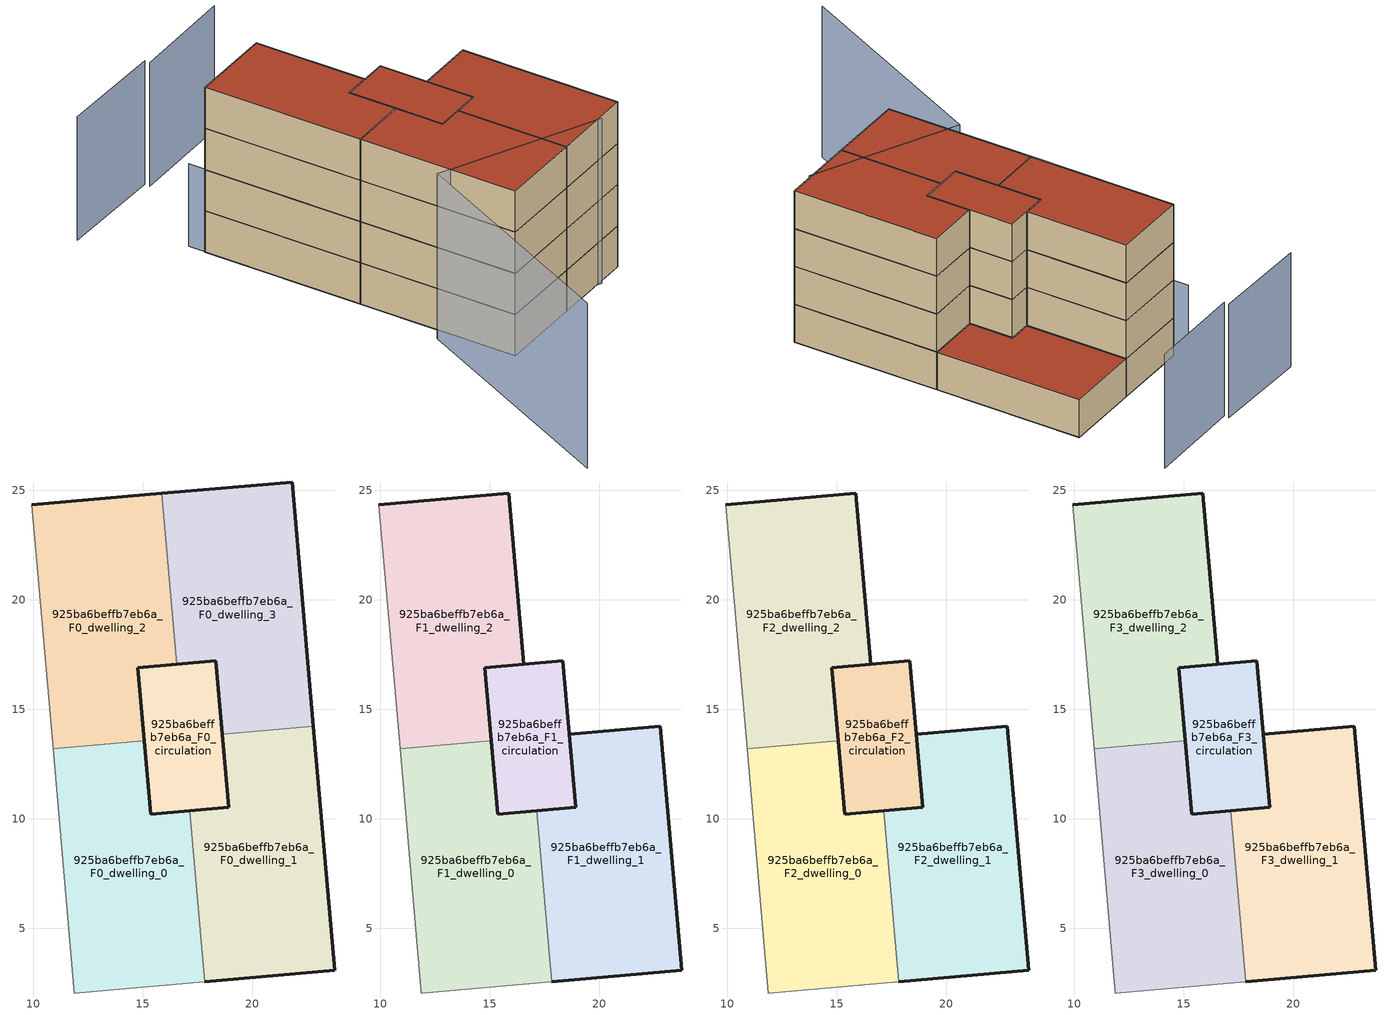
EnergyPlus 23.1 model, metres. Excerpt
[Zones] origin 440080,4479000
925ba6beffb7eb6a_F0_dwelling_0
 floor ground (EU_floor_Construction): 17.83,2.56 17.14,10.37 15.36,10.21 15.07,13.55 10.91,13.19 11.88,2.04 z0
 wall outside (EU_wall_Construction): 15.07,13.55 15.36,10.21 17.14,10.37 z0:3
 wall to 925ba6beffb7eb6a_F0_dwelling_1 (EU_wall_Construction): 17.14,10.37 17.83,2.56 z0:3
 wall adiabatic (EU_wall_Construction): 17.83,2.56 11.88,2.04 10.91,13.19 z0:3
 wall to 925ba6beffb7eb6a_F0_dwelling_2 (EU_wall_Construction): 10.91,13.19 15.07,13.55 z0:3
925ba6beffb7eb6a_F0_dwelling_1
 floor ground (EU_floor_Construction): 23.77,3.08 22.8,14.23 18.64,13.87 18.93,10.52 17.14,10.37 17.83,2.56 z0
 wall outside (EU_wall_Construction): 22.8,14.23 23.77,3.08 17.83,2.56 / 17.14,10.37 18.93,10.52 18.64,13.87 z0:3
 wall to 925ba6beffb7eb6a_F0_dwelling_3 (EU_wall_Construction): 18.64,13.87 22.8,14.23 z0:3
925ba6beffb7eb6a_F0_dwelling_2
 floor ground (EU_floor_Construction): 15.07,13.55 14.78,16.9 16.56,17.05 15.88,24.86 9.93,24.34 10.91,13.19 z0
 wall outside (EU_wall_Construction): 16.56,17.05 14.78,16.9 15.07,13.55 / 9.93,24.34 15.88,24.86 z0:3
 wall adiabatic (EU_wall_Construction): 10.91,13.19 9.93,24.34 z0:3
 wall to 925ba6beffb7eb6a_F0_dwelling_3 (EU_wall_Construction): 15.88,24.86 16.56,17.05 z0:3
925ba6beffb7eb6a_F0_dwelling_3
 floor ground (EU_floor_Construction): 22.8,14.23 21.82,25.38 15.88,24.86 16.56,17.05 18.34,17.21 18.64,13.87 z0
 wall outside (EU_wall_Construction): 18.64,13.87 18.34,17.21 16.56,17.05 / 15.88,24.86 21.82,25.38 22.8,14.23 z0:3
 roof outside (EU_roof_Construction): 21.82,25.38 22.8,14.23 18.64,13.87 18.34,17.21 16.56,17.05 15.88,24.86 z3
925ba6beffb7eb6a_F0_circulation
 floor ground (EU_floor_Construction): 18.93,10.52 18.34,17.21 14.78,16.9 15.36,10.21 z0
 wall outside (EU_wall_Construction): 18.93,10.52 15.36,10.21 14.78,16.9 18.34,17.21 18.93,10.52 z0:3
925ba6beffb7eb6a_F1_dwelling_0
 floor to 925ba6beffb7eb6a_F0_dwelling_0 (EU_floor_Construction): 17.83,2.56 17.14,10.37 15.36,10.21 15.07,13.55 10.91,13.19 11.88,2.04 z3
 wall outside (EU_wall_Construction): 15.07,13.55 15.36,10.21 17.14,10.37 z3:6
 wall to 925ba6beffb7eb6a_F1_dwelling_1 (EU_wall_Construction): 17.14,10.37 17.83,2.56 z3:6
 wall adiabatic (EU_wall_Construction): 17.83,2.56 11.88,2.04 10.91,13.19 z3:6
 wall to 925ba6beffb7eb6a_F1_dwelling_2 (EU_wall_Construction): 10.91,13.19 15.07,13.55 z3:6
925ba6beffb7eb6a_F1_dwelling_1
 floor to 925ba6beffb7eb6a_F0_dwelling_1 (EU_floor_Construction): 23.77,3.08 22.8,14.23 18.64,13.87 18.93,10.52 17.14,10.37 17.83,2.56 z3
 wall outside (EU_wall_Construction): 17.14,10.37 18.93,10.52 18.64,13.87 22.8,14.23 23.77,3.08 17.83,2.56 z3:6
925ba6beffb7eb6a_F1_dwelling_2
 floor to 925ba6beffb7eb6a_F0_dwelling_2 (EU_floor_Construction): 15.07,13.55 14.78,16.9 16.56,17.05 15.88,24.86 9.93,24.34 10.91,13.19 z3
 wall outside (EU_wall_Construction): 9.93,24.34 15.88,24.86 16.56,17.05 14.78,16.9 15.07,13.55 z3:6
 wall adiabatic (EU_wall_Construction): 10.91,13.19 9.93,24.34 z3:6
925ba6beffb7eb6a_F1_circulation
 floor to 925ba6beffb7eb6a_F0_circulation (EU_floor_Construction): 18.93,10.52 18.34,17.21 14.78,16.9 15.36,10.21 z3
 wall outside (EU_wall_Construction): 18.93,10.52 15.36,10.21 14.78,16.9 18.34,17.21 18.93,10.52 z3:6
925ba6beffb7eb6a_F2_dwelling_0
 floor to 925ba6beffb7eb6a_F1_dwelling_0 (EU_floor_Construction): 17.83,2.56 17.14,10.37 15.36,10.21 15.07,13.55 10.91,13.19 11.88,2.04 z6
 wall outside (EU_wall_Construction): 15.07,13.55 15.36,10.21 17.14,10.37 z6:9
 wall to 925ba6beffb7eb6a_F2_dwelling_1 (EU_wall_Construction): 17.14,10.37 17.83,2.56 z6:9
 wall adiabatic (EU_wall_Construction): 17.83,2.56 11.88,2.04 10.91,13.19 z6:9
 wall to 925ba6beffb7eb6a_F2_dwelling_2 (EU_wall_Construction): 10.91,13.19 15.07,13.55 z6:9
925ba6beffb7eb6a_F2_dwelling_1
 floor to 925ba6beffb7eb6a_F1_dwelling_1 (EU_floor_Construction): 23.77,3.08 22.8,14.23 18.64,13.87 18.93,10.52 17.14,10.37 17.83,2.56 z6
 wall outside (EU_wall_Construction): 17.14,10.37 18.93,10.52 18.64,13.87 22.8,14.23 23.77,3.08 17.83,2.56 z6:9
925ba6beffb7eb6a_F2_dwelling_2
 floor to 925ba6beffb7eb6a_F1_dwelling_2 (EU_floor_Construction): 15.07,13.55 14.78,16.9 16.56,17.05 15.88,24.86 9.93,24.34 10.91,13.19 z6
 wall outside (EU_wall_Construction): 9.93,24.34 15.88,24.86 16.56,17.05 14.78,16.9 15.07,13.55 z6:9
 wall adiabatic (EU_wall_Construction): 10.91,13.19 9.93,24.34 z6:9
925ba6beffb7eb6a_F2_circulation
 floor to 925ba6beffb7eb6a_F1_circulation (EU_floor_Construction): 18.93,10.52 18.34,17.21 14.78,16.9 15.36,10.21 z6
 wall outside (EU_wall_Construction): 18.93,10.52 15.36,10.21 14.78,16.9 18.34,17.21 18.93,10.52 z6:9
925ba6beffb7eb6a_F3_dwelling_0
 floor to 925ba6beffb7eb6a_F2_dwelling_0 (EU_floor_Construction): 17.83,2.56 17.14,10.37 15.36,10.21 15.07,13.55 10.91,13.19 11.88,2.04 z9
 wall outside (EU_wall_Construction): 15.07,13.55 15.36,10.21 17.14,10.37 z9:12
 wall to 925ba6beffb7eb6a_F3_dwelling_1 (EU_wall_Construction): 17.14,10.37 17.83,2.56 z9:12
 wall adiabatic (EU_wall_Construction): 17.83,2.56 11.88,2.04 10.91,13.19 z9:12
 wall to 925ba6beffb7eb6a_F3_dwelling_2 (EU_wall_Construction): 10.91,13.19 15.07,13.55 z9:12
 roof outside (EU_roof_Construction): 15.07,13.55 15.36,10.21 17.14,10.37 17.83,2.56 11.88,2.04 10.91,13.19 z12
925ba6beffb7eb6a_F3_dwelling_1
 floor to 925ba6beffb7eb6a_F2_dwelling_1 (EU_floor_Construction): 23.77,3.08 22.8,14.23 18.64,13.87 18.93,10.52 17.14,10.37 17.83,2.56 z9
 wall outside (EU_wall_Construction): 17.14,10.37 18.93,10.52 18.64,13.87 22.8,14.23 23.77,3.08 17.83,2.56 z9:12
 roof outside (EU_roof_Construction): 22.8,14.23 23.77,3.08 17.83,2.56 17.14,10.37 18.93,10.52 18.64,13.87 z12
925ba6beffb7eb6a_F3_dwelling_2
 floor to 925ba6beffb7eb6a_F2_dwelling_2 (EU_floor_Construction): 15.07,13.55 14.78,16.9 16.56,17.05 15.88,24.86 9.93,24.34 10.91,13.19 z9
 wall outside (EU_wall_Construction): 9.93,24.34 15.88,24.86 16.56,17.05 14.78,16.9 15.07,13.55 z9:12
 wall adiabatic (EU_wall_Construction): 10.91,13.19 9.93,24.34 z9:12
 roof outside (EU_roof_Construction): 15.88,24.86 16.56,17.05 14.78,16.9 15.07,13.55 10.91,13.19 9.93,24.34 z12
925ba6beffb7eb6a_F3_circulation
 floor to 925ba6beffb7eb6a_F2_circulation (EU_floor_Construction): 18.93,10.52 18.34,17.21 14.78,16.9 15.36,10.21 z9
 wall outside (EU_wall_Construction): 18.93,10.52 15.36,10.21 14.78,16.9 18.34,17.21 18.93,10.52 z9:12
 roof outside (EU_roof_Construction): 18.34,17.21 18.93,10.52 15.36,10.21 14.78,16.9 z12
shading: 4.37,-9.11 10.62,7.05 / 10.62,7.05 21.7,2.77 z0:12; 9.88,25.52 11.92,2 z0:6; 13.89,31.91 6.33,31.41 / 21.42,32.19 13.88,31.51 z0:9
[Building]
EU S2 Campaign: North Axis=0; Terrain=City; Solar Distribution=FullExterior
[Site:Location]
Madrid: Latitude=40.5; Longitude=-3.5; Time Zone=1; Elevation=609
[SizingPeriod:WeatherFileDays]
AnnualSizingPeriod: Begin Month=1; Begin Day of Month=1; End Month=12; End Day of Month=31; Day of Week for Start Day=Monday; Use Weather File Daylight Saving Period=No; Use Weather File Rain and Snow Indicators=No
[MATERIAL]
EU_InternalMass_Material: Roughness=MediumRough; Thickness=0.1; Conductivity=1; Density=1800; Specific Heat=900; Thermal Absorptance=0.9; Solar Absorptance=0.7; Visible Absorptance=0.7
[MATERIAL:NOMASS] Roughness=MediumRough; Thermal Absorptance=0.9; Solar Absorptance=0.7; Visible Absorptance=0.7
Name | Thermal Resistance
EU_wall_NoMass | 1.60022
EU_roof_NoMass | 1.57597
EU_floor_NoMass | 0.470652
[CONSTRUCTION]
EU_wall_Construction: EU_wall_NoMass
EU_roof_Construction: EU_roof_NoMass
EU_floor_Construction: EU_floor_NoMass
EU_InternalMass_Construction: EU_InternalMass_Material
[ZONE] Type=1; Multiplier=1; Ceiling Height=autocalculate; Floor Area=autocalculate; Part of Total Floor Area=Yes
Name | Volume
925ba6beffb7eb6a_F0_dwelling_0; 925ba6beffb7eb6a_F1_dwelling_0; 925ba6beffb7eb6a_F2_dwelling_0; 925ba6beffb7eb6a_F3_dwelling_0; 925ba6beffb7eb6a_F0_dwelling_3 | 182.29
925ba6beffb7eb6a_F0_dwelling_1; 925ba6beffb7eb6a_F1_dwelling_1; 925ba6beffb7eb6a_F2_dwelling_1; 925ba6beffb7eb6a_F3_dwelling_1 | 182.299
925ba6beffb7eb6a_F0_dwelling_2; 925ba6beffb7eb6a_F1_dwelling_2; 925ba6beffb7eb6a_F2_dwelling_2; 925ba6beffb7eb6a_F3_dwelling_2 | 182.298
925ba6beffb7eb6a_F0_circulation; 925ba6beffb7eb6a_F1_circulation; 925ba6beffb7eb6a_F2_circulation; 925ba6beffb7eb6a_F3_circulation | 72.1238
[INTERNALMASS] Construction=EU_InternalMass_Construction
Name | Zone or ZoneList | Surface Area
925ba6beffb7eb6a_F0_dwelling_0_EU_InternalMass | 925ba6beffb7eb6a_F0_dwelling_0 | 60.7692
925ba6beffb7eb6a_F0_dwelling_1_EU_InternalMass | 925ba6beffb7eb6a_F0_dwelling_1 | 60.7692
925ba6beffb7eb6a_F0_dwelling_2_EU_InternalMass | 925ba6beffb7eb6a_F0_dwelling_2 | 60.7692
925ba6beffb7eb6a_F0_dwelling_3_EU_InternalMass | 925ba6beffb7eb6a_F0_dwelling_3 | 60.7692
925ba6beffb7eb6a_F1_dwelling_0_EU_InternalMass | 925ba6beffb7eb6a_F1_dwelling_0 | 121.538
925ba6beffb7eb6a_F1_dwelling_1_EU_InternalMass | 925ba6beffb7eb6a_F1_dwelling_1 | 60.7692
925ba6beffb7eb6a_F1_dwelling_2_EU_InternalMass | 925ba6beffb7eb6a_F1_dwelling_2 | 60.7692
925ba6beffb7eb6a_F2_dwelling_0_EU_InternalMass | 925ba6beffb7eb6a_F2_dwelling_0 | 121.538
925ba6beffb7eb6a_F2_dwelling_1_EU_InternalMass | 925ba6beffb7eb6a_F2_dwelling_1 | 60.7692
925ba6beffb7eb6a_F2_dwelling_2_EU_InternalMass | 925ba6beffb7eb6a_F2_dwelling_2 | 60.7692
925ba6beffb7eb6a_F3_dwelling_0_EU_InternalMass | 925ba6beffb7eb6a_F3_dwelling_0 | 121.538
925ba6beffb7eb6a_F3_dwelling_1_EU_InternalMass | 925ba6beffb7eb6a_F3_dwelling_1 | 60.7692
925ba6beffb7eb6a_F3_dwelling_2_EU_InternalMass | 925ba6beffb7eb6a_F3_dwelling_2 | 60.7692
[OTHEREQUIPMENT] Fuel Type=Electricity; Design Level Calculation Method=Watts/Area; Power per Zone Floor Area=1; Fraction Latent=0; Fraction Radiant=0; Fraction Lost=0; Carbon Dioxide Generation Rate=0; EndUse Subcategory=EU_Step8_InternalGains
Name | Zone or ZoneList or Space or SpaceList | Schedule
EU_Step8_InternalGain_925ba6beffb7eb6a_F0_dwelling_0_f000 | 925ba6beffb7eb6a_F0_dwelling_0 | EU_Step8_GainSchedule_925ba6beffb7eb6a_F0_dwelling_0_f000
EU_Step8_InternalGain_925ba6beffb7eb6a_F0_dwelling_1_f000 | 925ba6beffb7eb6a_F0_dwelling_1 | EU_Step8_GainSchedule_925ba6beffb7eb6a_F0_dwelling_1_f000
EU_Step8_InternalGain_925ba6beffb7eb6a_F0_dwelling_2_f000 | 925ba6beffb7eb6a_F0_dwelling_2 | EU_Step8_GainSchedule_925ba6beffb7eb6a_F0_dwelling_2_f000
EU_Step8_InternalGain_925ba6beffb7eb6a_F0_dwelling_3_f000 | 925ba6beffb7eb6a_F0_dwelling_3 | EU_Step8_GainSchedule_925ba6beffb7eb6a_F0_dwelling_3_f000
EU_Step8_InternalGain_925ba6beffb7eb6a_F1_dwelling_0_f000 | 925ba6beffb7eb6a_F1_dwelling_0 | EU_Step8_GainSchedule_925ba6beffb7eb6a_F1_dwelling_0_f000
EU_Step8_InternalGain_925ba6beffb7eb6a_F1_dwelling_1_f000 | 925ba6beffb7eb6a_F1_dwelling_1 | EU_Step8_GainSchedule_925ba6beffb7eb6a_F1_dwelling_1_f000
EU_Step8_InternalGain_925ba6beffb7eb6a_F1_dwelling_2_f000 | 925ba6beffb7eb6a_F1_dwelling_2 | EU_Step8_GainSchedule_925ba6beffb7eb6a_F1_dwelling_2_f000
EU_Step8_InternalGain_925ba6beffb7eb6a_F2_dwelling_0_f000 | 925ba6beffb7eb6a_F2_dwelling_0 | EU_Step8_GainSchedule_925ba6beffb7eb6a_F2_dwelling_0_f000
EU_Step8_InternalGain_925ba6beffb7eb6a_F2_dwelling_1_f000 | 925ba6beffb7eb6a_F2_dwelling_1 | EU_Step8_GainSchedule_925ba6beffb7eb6a_F2_dwelling_1_f000
EU_Step8_InternalGain_925ba6beffb7eb6a_F2_dwelling_2_f000 | 925ba6beffb7eb6a_F2_dwelling_2 | EU_Step8_GainSchedule_925ba6beffb7eb6a_F2_dwelling_2_f000
EU_Step8_InternalGain_925ba6beffb7eb6a_F3_dwelling_0_f000 | 925ba6beffb7eb6a_F3_dwelling_0 | EU_Step8_GainSchedule_925ba6beffb7eb6a_F3_dwelling_0_f000
EU_Step8_InternalGain_925ba6beffb7eb6a_F3_dwelling_1_f000 | 925ba6beffb7eb6a_F3_dwelling_1 | EU_Step8_GainSchedule_925ba6beffb7eb6a_F3_dwelling_1_f000
EU_Step8_InternalGain_925ba6beffb7eb6a_F3_dwelling_2_f000 | 925ba6beffb7eb6a_F3_dwelling_2 | EU_Step8_GainSchedule_925ba6beffb7eb6a_F3_dwelling_2_f000
[ZONEINFILTRATION:DESIGNFLOWRATE] Schedule=EU_AlwaysOn; Design Flow Rate Calculation Method=Flow/Area; Flow Rate per Floor Area=0.0005; Constant Term Coefficient=1; Temperature Term Coefficient=0; Velocity Term Coefficient=0; Velocity Squared Term Coefficient=0
Name | Zone or ZoneList or Space or SpaceList
EU_Circulation_Infiltration_925ba6beffb7eb6a_F0_circulation | 925ba6beffb7eb6a_F0_circulation
EU_Circulation_Infiltration_925ba6beffb7eb6a_F1_circulation | 925ba6beffb7eb6a_F1_circulation
EU_Circulation_Infiltration_925ba6beffb7eb6a_F2_circulation | 925ba6beffb7eb6a_F2_circulation
EU_Circulation_Infiltration_925ba6beffb7eb6a_F3_circulation | 925ba6beffb7eb6a_F3_circulation
[ZONEVENTILATION:DESIGNFLOWRATE] Schedule=EU_AlwaysOn; Design Flow Rate Calculation Method=AirChanges/Hour; Air Changes per Hour=0.480704; Ventilation Type=Natural; Fan Pressure Rise=0; Fan Total Efficiency=1; Constant Term Coefficient=1; Temperature Term Coefficient=0; Velocity Term Coefficient=0; Velocity Squared Term Coefficient=0; Minimum Indoor Temperature=-100; Maximum Indoor Temperature=100; Delta Temperature=-100; Minimum Outdoor Temperature=-100; Maximum Outdoor Temperature=100; Maximum Wind Speed=40
Name | Zone or ZoneList or Space or SpaceList
EU_ConstantAir_925ba6beffb7eb6a_F0_dwelling_0 | 925ba6beffb7eb6a_F0_dwelling_0
EU_ConstantAir_925ba6beffb7eb6a_F0_dwelling_1 | 925ba6beffb7eb6a_F0_dwelling_1
EU_ConstantAir_925ba6beffb7eb6a_F0_dwelling_2 | 925ba6beffb7eb6a_F0_dwelling_2
EU_ConstantAir_925ba6beffb7eb6a_F0_dwelling_3 | 925ba6beffb7eb6a_F0_dwelling_3
EU_ConstantAir_925ba6beffb7eb6a_F1_dwelling_0 | 925ba6beffb7eb6a_F1_dwelling_0
EU_ConstantAir_925ba6beffb7eb6a_F1_dwelling_1 | 925ba6beffb7eb6a_F1_dwelling_1
EU_ConstantAir_925ba6beffb7eb6a_F1_dwelling_2 | 925ba6beffb7eb6a_F1_dwelling_2
EU_ConstantAir_925ba6beffb7eb6a_F2_dwelling_0 | 925ba6beffb7eb6a_F2_dwelling_0
EU_ConstantAir_925ba6beffb7eb6a_F2_dwelling_1 | 925ba6beffb7eb6a_F2_dwelling_1
EU_ConstantAir_925ba6beffb7eb6a_F2_dwelling_2 | 925ba6beffb7eb6a_F2_dwelling_2
EU_ConstantAir_925ba6beffb7eb6a_F3_dwelling_0 | 925ba6beffb7eb6a_F3_dwelling_0
EU_ConstantAir_925ba6beffb7eb6a_F3_dwelling_1 | 925ba6beffb7eb6a_F3_dwelling_1
EU_ConstantAir_925ba6beffb7eb6a_F3_dwelling_2 | 925ba6beffb7eb6a_F3_dwelling_2
[HVACTEMPLATE:THERMOSTAT] Constant Heating Setpoint=20; Constant Cooling Setpoint=50
EU_HeatOnly_925ba6beffb7eb6a_F0_dwelling_0; EU_HeatOnly_925ba6beffb7eb6a_F0_dwelling_1; EU_HeatOnly_925ba6beffb7eb6a_F0_dwelling_2; EU_HeatOnly_925ba6beffb7eb6a_F0_dwelling_3; EU_HeatOnly_925ba6beffb7eb6a_F1_dwelling_0; EU_HeatOnly_925ba6beffb7eb6a_F1_dwelling_1; EU_HeatOnly_925ba6beffb7eb6a_F1_dwelling_2; EU_HeatOnly_925ba6beffb7eb6a_F2_dwelling_0; EU_HeatOnly_925ba6beffb7eb6a_F2_dwelling_1; EU_HeatOnly_925ba6beffb7eb6a_F2_dwelling_2; EU_HeatOnly_925ba6beffb7eb6a_F3_dwelling_0; EU_HeatOnly_925ba6beffb7eb6a_F3_dwelling_1; EU_HeatOnly_925ba6beffb7eb6a_F3_dwelling_2
[HVACTEMPLATE:ZONE:IDEALLOADSAIRSYSTEM] System Availability Schedule=EU_AlwaysOn; Maximum Heating Supply Air Temperature=50; Minimum Cooling Supply Air Temperature=13; Maximum Heating Supply Air Humidity Ratio=0.0156; Minimum Cooling Supply Air Humidity Ratio=0.0077; Heating Limit=NoLimit; Cooling Limit=NoLimit; Heating Availability Schedule=EU_AlwaysOn; Cooling Availability Schedule=EU_CoolingOff; Dehumidification Control Type=ConstantSensibleHeatRatio; Cooling Sensible Heat Ratio=0.7; Dehumidification Setpoint=60; Humidification Control Type=None; Humidification Setpoint=30; Outdoor Air Method=None; Outdoor Air Flow Rate per Person=0.00944; Outdoor Air Flow Rate per Zone Floor Area=0; Outdoor Air Flow Rate per Zone=0; Demand Controlled Ventilation Type=None; Outdoor Air Economizer Type=NoEconomizer; Heat Recovery Type=None; Sensible Heat Recovery Effectiveness=0.7; Latent Heat Recovery Effectiveness=0.65
Name | Template Thermostat
925ba6beffb7eb6a_F0_dwelling_0 | EU_HeatOnly_925ba6beffb7eb6a_F0_dwelling_0
925ba6beffb7eb6a_F0_dwelling_1 | EU_HeatOnly_925ba6beffb7eb6a_F0_dwelling_1
925ba6beffb7eb6a_F0_dwelling_2 | EU_HeatOnly_925ba6beffb7eb6a_F0_dwelling_2
925ba6beffb7eb6a_F0_dwelling_3 | EU_HeatOnly_925ba6beffb7eb6a_F0_dwelling_3
925ba6beffb7eb6a_F1_dwelling_0 | EU_HeatOnly_925ba6beffb7eb6a_F1_dwelling_0
925ba6beffb7eb6a_F1_dwelling_1 | EU_HeatOnly_925ba6beffb7eb6a_F1_dwelling_1
925ba6beffb7eb6a_F1_dwelling_2 | EU_HeatOnly_925ba6beffb7eb6a_F1_dwelling_2
925ba6beffb7eb6a_F2_dwelling_0 | EU_HeatOnly_925ba6beffb7eb6a_F2_dwelling_0
925ba6beffb7eb6a_F2_dwelling_1 | EU_HeatOnly_925ba6beffb7eb6a_F2_dwelling_1
925ba6beffb7eb6a_F2_dwelling_2 | EU_HeatOnly_925ba6beffb7eb6a_F2_dwelling_2
925ba6beffb7eb6a_F3_dwelling_0 | EU_HeatOnly_925ba6beffb7eb6a_F3_dwelling_0
925ba6beffb7eb6a_F3_dwelling_1 | EU_HeatOnly_925ba6beffb7eb6a_F3_dwelling_1
925ba6beffb7eb6a_F3_dwelling_2 | EU_HeatOnly_925ba6beffb7eb6a_F3_dwelling_2
[SIZING:ZONE] Zone Cooling Design Supply Air Temperature Input Method=SupplyAirTemperature; Zone Cooling Design Supply Air Temperature=13; Zone Heating Design Supply Air Temperature Input Method=SupplyAirTemperature; Zone Heating Design Supply Air Temperature=50; Zone Cooling Design Supply Air Humidity Ratio=0.008; Zone Heating Design Supply Air Humidity Ratio=0.008; Cooling Design Air Flow Method=DesignDay; Cooling Design Air Flow Rate=0; Cooling Minimum Air Flow per Zone Floor Area=0.000762; Cooling Minimum Air Flow=0; Cooling Minimum Air Flow Fraction=0.2; Heating Design Air Flow Method=DesignDay; Heating Design Air Flow Rate=0; Heating Maximum Air Flow per Zone Floor Area=0.002032; Heating Maximum Air Flow=0.141576; Heating Maximum Air Flow Fraction=0.3; Account for Dedicated Outdoor Air System=No; Dedicated Outdoor Air System Control Strategy=NeutralSupplyAir; Dedicated Outdoor Air Low Setpoint Temperature for Design=autosize; Dedicated Outdoor Air High Setpoint Temperature for Design=autosize; Zone Load Sizing Method=Sensible Load Only No Latent Load; Zone Latent Cooling Design Supply Air Humidity Ratio Input Method=HumidityRatioDifference; Zone Cooling Design Supply Air Humidity Ratio Difference=0.005; Zone Latent Heating Design Supply Air Humidity Ratio Input Method=HumidityRatioDifference; Zone Humidification Design Supply Air Humidity Ratio Difference=0.005
925ba6beffb7eb6a_F0_dwelling_0; 925ba6beffb7eb6a_F0_dwelling_1; 925ba6beffb7eb6a_F0_dwelling_2; 925ba6beffb7eb6a_F0_dwelling_3; 925ba6beffb7eb6a_F1_dwelling_0; 925ba6beffb7eb6a_F1_dwelling_1; 925ba6beffb7eb6a_F1_dwelling_2; 925ba6beffb7eb6a_F2_dwelling_0; 925ba6beffb7eb6a_F2_dwelling_1; 925ba6beffb7eb6a_F2_dwelling_2; 925ba6beffb7eb6a_F3_dwelling_0; 925ba6beffb7eb6a_F3_dwelling_1; 925ba6beffb7eb6a_F3_dwelling_2
[SCHEDULE:CONSTANT]
Name | Hourly Value
EU_AlwaysOn | 1
EU_CoolingOff | 0
[SCHEDULE:FILE] Column Number=1; Rows to Skip at Top=0; Number of Hours of Data=8760; Column Separator=Comma; Interpolate to Timestep=No; Minutes per Item=60; Adjust Schedule for Daylight Savings=Yes
Name | File
EU_Step8_GainSchedule_925ba6beffb7eb6a_F0_dwelling_0_f000 | ../../schedules/925ba6beffb7eb6a/925ba6beffb7eb6a_F0_dwelling_0_f000_gain.csv
EU_Step8_GainSchedule_925ba6beffb7eb6a_F0_dwelling_1_f000 | ../../schedules/925ba6beffb7eb6a/925ba6beffb7eb6a_F0_dwelling_1_f000_gain.csv
EU_Step8_GainSchedule_925ba6beffb7eb6a_F0_dwelling_2_f000 | ../../schedules/925ba6beffb7eb6a/925ba6beffb7eb6a_F0_dwelling_2_f000_gain.csv
EU_Step8_GainSchedule_925ba6beffb7eb6a_F0_dwelling_3_f000 | ../../schedules/925ba6beffb7eb6a/925ba6beffb7eb6a_F0_dwelling_3_f000_gain.csv
EU_Step8_GainSchedule_925ba6beffb7eb6a_F1_dwelling_0_f000 | ../../schedules/925ba6beffb7eb6a/925ba6beffb7eb6a_F1_dwelling_0_f000_gain.csv
EU_Step8_GainSchedule_925ba6beffb7eb6a_F1_dwelling_1_f000 | ../../schedules/925ba6beffb7eb6a/925ba6beffb7eb6a_F1_dwelling_1_f000_gain.csv
EU_Step8_GainSchedule_925ba6beffb7eb6a_F1_dwelling_2_f000 | ../../schedules/925ba6beffb7eb6a/925ba6beffb7eb6a_F1_dwelling_2_f000_gain.csv
EU_Step8_GainSchedule_925ba6beffb7eb6a_F2_dwelling_0_f000 | ../../schedules/925ba6beffb7eb6a/925ba6beffb7eb6a_F2_dwelling_0_f000_gain.csv
EU_Step8_GainSchedule_925ba6beffb7eb6a_F2_dwelling_1_f000 | ../../schedules/925ba6beffb7eb6a/925ba6beffb7eb6a_F2_dwelling_1_f000_gain.csv
EU_Step8_GainSchedule_925ba6beffb7eb6a_F2_dwelling_2_f000 | ../../schedules/925ba6beffb7eb6a/925ba6beffb7eb6a_F2_dwelling_2_f000_gain.csv
EU_Step8_GainSchedule_925ba6beffb7eb6a_F3_dwelling_0_f000 | ../../schedules/925ba6beffb7eb6a/925ba6beffb7eb6a_F3_dwelling_0_f000_gain.csv
EU_Step8_GainSchedule_925ba6beffb7eb6a_F3_dwelling_1_f000 | ../../schedules/925ba6beffb7eb6a/925ba6beffb7eb6a_F3_dwelling_1_f000_gain.csv
EU_Step8_GainSchedule_925ba6beffb7eb6a_F3_dwelling_2_f000 | ../../schedules/925ba6beffb7eb6a/925ba6beffb7eb6a_F3_dwelling_2_f000_gain.csv
